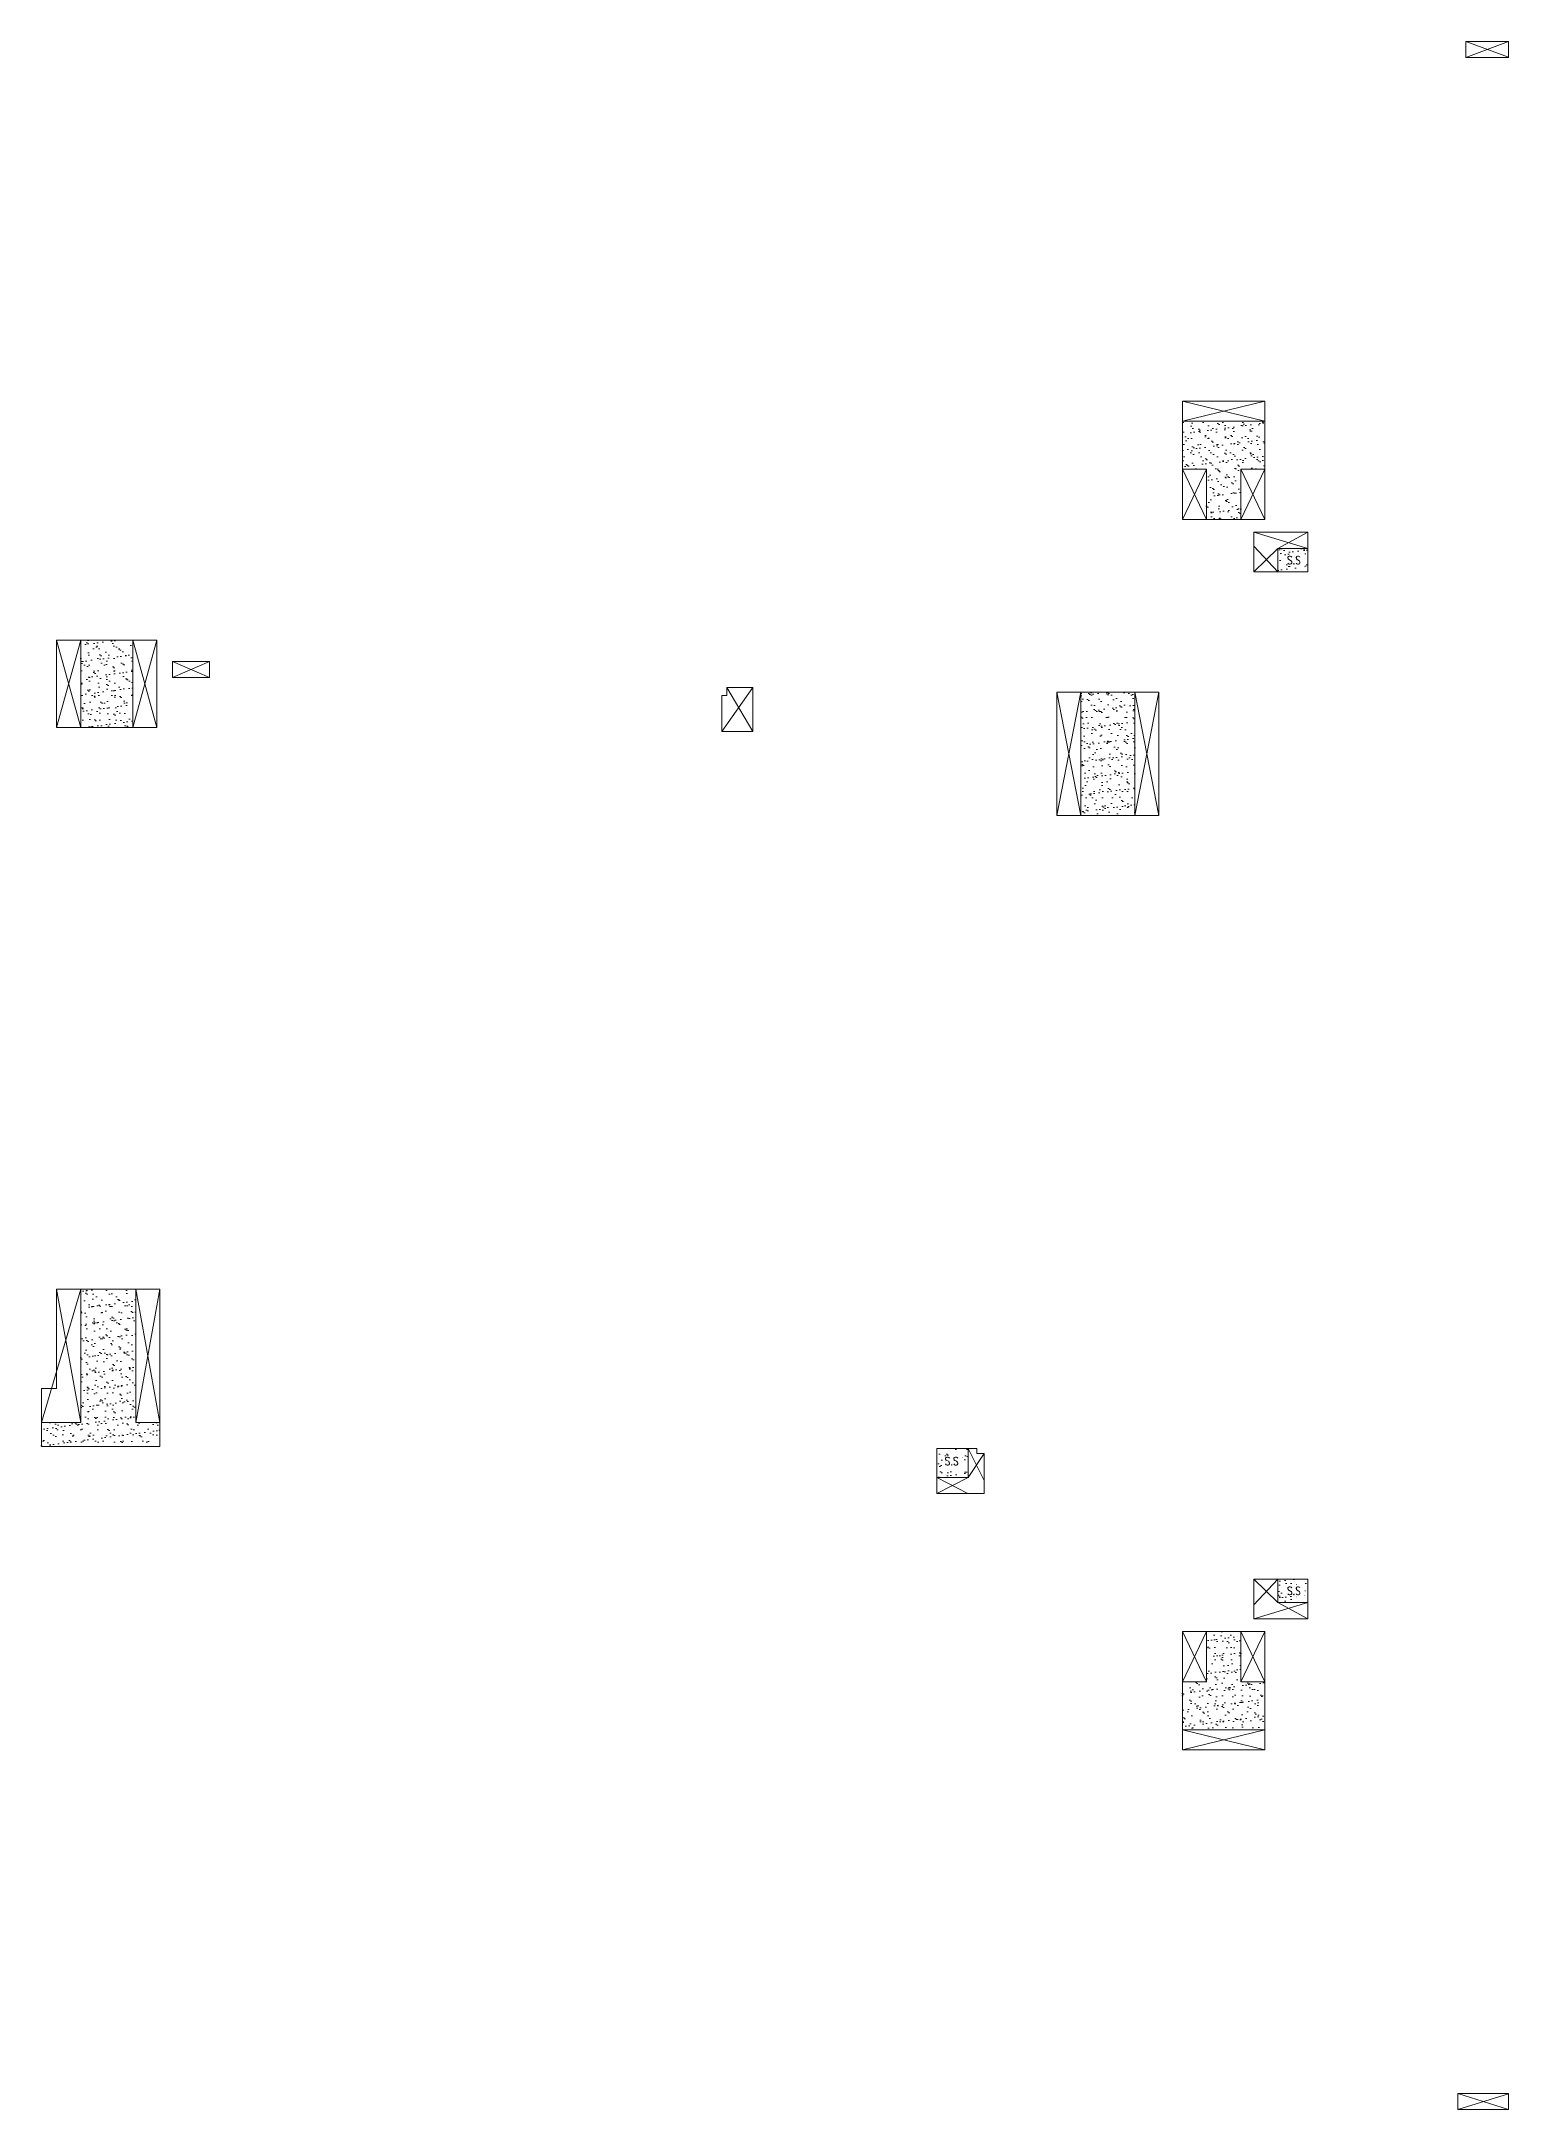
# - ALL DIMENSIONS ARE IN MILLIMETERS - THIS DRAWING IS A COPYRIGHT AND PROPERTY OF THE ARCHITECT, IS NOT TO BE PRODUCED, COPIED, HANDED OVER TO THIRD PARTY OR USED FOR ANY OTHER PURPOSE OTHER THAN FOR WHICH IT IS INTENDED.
# Model space of a CAD drawing. Header units: millimetres. Extents: x 1124992 to 1258557, y -5767803 to -5695799.
# Drawn here: x 1124992 to 1143327, y -5727810 to -5701965 of the extents above; entities that cross this region are included whole.
import ezdxf

# ---------------------------------------------------------------- set-up
doc = ezdxf.new("R2010")
doc.units = ezdxf.units.MM
doc.header["$LTSCALE"] = 1000
doc.header["$MEASUREMENT"] = 0
doc.linetypes.add('$2$AUDIT_D_120904163729-0', pattern=[0])
doc.layers.add('$1$A-HATCH -160', color=251, linetype='$2$AUDIT_D_120904163729-0')
doc.layers.add('URJA-PL-Wall Opening & Corecut', color=42, linetype='Continuous', lineweight=18)
doc.layers.add('URJA-Service Slab', color=13, linetype='Continuous', lineweight=18)
doc.styles.add('SW-TEXT-1', font='simplex.shx', dxfattribs={"width": 0.8})
pattern_1 = [(37.5, (1221476.01, 6260446.36), (-5.0394686, 154.1459015), [0, -121.6, 0, -136, 0, -130]), (7.5, (1221476, 6260446.36), (141.5821364, 225.771685), [0, -65.6, 0, -109.6, 0, -42]), (327.5, (1221377.6, 6260446.36), (249.131349, 0.4527243), [0, -40, 0, -144, 0, -188]), (317.5, (1221377.6, 6260446.36), (240.4901284, 70.214045), [0, -20, 0, -94.4, 0, -108])]

# ---------------------------------------------------------------- blocks, each defined once
blk = doc.blocks.new('2343424')
at = {"layer": 'URJA-Service Slab'}
h = blk.add_hatch(dxfattribs=at)
h.set_pattern_fill('AR-SAND', color=256, scale=80)
h.set_pattern_definition(pattern_1)
h.paths.add_polyline_path([(-4075, 21099), (-3045, 21099), (-3045, 20499), (-3345, 20499), (-3345, 19869), (-3775, 19869), (-3775, 20499), (-4075, 20499)])
h.paths.add_polyline_path([(-3633, 20717), (-3416, 20717), (-3416, 20867), (-3633, 20867)], flags=24)
h = blk.add_hatch(dxfattribs=at)
h.set_pattern_fill('AR-SAND', color=256, scale=80)
h.set_pattern_definition(pattern_1)
h.paths.add_polyline_path([(-2885, 19215), (-2510, 19215), (-2510, 19509), (-2885, 19509)])
h.paths.add_polyline_path([(-2791, 19287), (-2573, 19287), (-2573, 19437), (-2791, 19437)], flags=24)
h = blk.add_hatch(dxfattribs=at)
h.set_pattern_fill('AR-SAND', color=256, scale=80)
h.set_pattern_definition(pattern_1)
h.paths.add_polyline_path([(-17842, 18361), (-17193, 18361), (-17193, 17271), (-17842, 17271)])
h.paths.add_polyline_path([(-17623, 17694), (-17405, 17694), (-17405, 17844), (-17623, 17844)], flags=24)
h = blk.add_hatch(dxfattribs=at)
h.set_pattern_fill('AR-SAND', color=256, scale=80)
h.set_pattern_definition(pattern_1)
h.paths.add_polyline_path([(-5345, 17711), (-4670, 17711), (-4670, 16170), (-5345, 16170)])
h.paths.add_polyline_path([(-5126, 16637), (-4908, 16637), (-4908, 16787), (-5126, 16787)], flags=24)
h = blk.add_hatch(dxfattribs=at)
h.set_pattern_fill('AR-SAND', color=256, scale=80)
h.set_pattern_definition(pattern_1)
h.paths.add_polyline_path([(-17842, 10251), (-17155, 10251), (-17155, 8586), (-16855, 8586), (-16855, 8286), (-18335, 8286), (-18335, 8586), (-17842, 8586)])
h.paths.add_polyline_path([(-17622, 8985), (-17404, 8985), (-17404, 9135), (-17622, 9135)], flags=24)
h = blk.add_hatch(dxfattribs=at)
h.set_pattern_fill('AR-SAND', color=256, scale=80)
h.set_pattern_definition(pattern_1)
h.paths.add_polyline_path([(-7145, 8261), (-6755, 8261), (-6755, 7901), (-7145, 7901)])
h.paths.add_polyline_path([(-7066, 8029), (-6849, 8029), (-6849, 8179), (-7066, 8179)], flags=24)
h = blk.add_hatch(dxfattribs=at)
h.set_pattern_fill('AR-SAND', color=256, scale=80)
h.set_pattern_definition(pattern_1)
h.paths.add_polyline_path([(-2885, 6630), (-2510, 6630), (-2510, 6336), (-2885, 6336)])
h.paths.add_polyline_path([(-2791, 6408), (-2573, 6408), (-2573, 6558), (-2791, 6558)], flags=24)
h = blk.add_hatch(dxfattribs=at)
h.set_pattern_fill('AR-SAND', color=256, scale=80)
h.set_pattern_definition([(37.5, (1221475.95, 6260446.22), (-5.0394686, 154.1459015), [0, -121.6, 0, -136, 0, -130]), (7.5, (1221475.95, 6260446.22), (141.5821364, 225.771685), [0, -65.6, 0, -109.6, 0, -42]), (327.5, (1221377.55, 6260446.22), (249.131349, 0.4527243), [0, -40, 0, -144, 0, -188]), (317.5, (1221377.55, 6260446.22), (240.4901284, 70.214045), [0, -20, 0, -94.4, 0, -108])])
h.paths.add_polyline_path([(-4075, 4746), (-3045, 4746), (-3045, 5346), (-3345, 5346), (-3345, 5973), (-3775, 5973), (-3775, 5346), (-4075, 5346)])
h.paths.add_polyline_path([(-3633, 4978), (-3416, 4978), (-3416, 5128), (-3633, 5128)], flags=24)
at = {"layer": 'URJA-PL-Wall Opening & Corecut', "linetype": 'Continuous', "lineweight": 15}
for points, elevation in [([(-535, 25645), (-535, 25845), (0, 25845), (0, 25645), (-535, 25645)], 0), ([(0, 25845), (-535, 25645)], 0), ([(-535, 25845), (0, 25646)], 0), ([(-3345, 19872), (-3045, 20499)], 1), ([(-3345, 20499), (-3045, 19872)], 1), ([(-18145, 18361), (-17842, 17271)], 0), ([(-18145, 17271), (-17842, 18361)], 0), ([(-17193, 17271), (-16894, 18361)], 0), ([(-17193, 18361), (-16894, 17271)], 0), ([(-9445, 17221), (-9830, 17221), (-9830, 17671), (-9770, 17671), (-9770, 17771), (-9445, 17770), (-9445, 17221)], 0), ([(-9830, 17221), (-9445, 17771)], 0), ([(-9770, 17771), (-9445, 17221)], 0), ([(-5346, 16170), (-5645, 17711)], 0), ([(-5345, 17711), (-5645, 16170)], 0), ([(-4370, 17711), (-4670, 16170)], 0), ([(-4370, 16170), (-4670, 17711)], 0), ([(-18145, 10251), (-18145, 9010), (-18335, 9010), (-18335, 8586), (-17842, 8586), (-17842, 10251), (-18145, 10251)], 0), ([(-18335, 8586), (-17842, 10251)], 0), ([(-18145, 10251), (-17842, 8586)], 0), ([(-16855, 10251), (-17155, 8586)], 0), ([(-16855, 8586), (-17155, 10251)], 0), ([(-7145, 7701), (-7145, 7901), (-6755, 7901), (-6755, 8261), (-6645, 8261), (-6645, 8201), (-6555, 8201), (-6555, 7701), (-7145, 7701)], 0), ([(-6755, 8261), (-6555, 7863)], 0), ([(-6755, 7901), (-6555, 8201)], 0), ([(-6755, 7901), (-7145, 7701)], 0), ([(-7145, 7901), (-6756, 7701)], 0), ([(-3345, 5973), (-3045, 5346)], 1), ([(-3345, 5346), (-3045, 5973)], 1)]:
    blk.add_lwpolyline(points, dxfattribs=dict(at, elevation=elevation))
for points in [[(-4075, 21349), (-3045, 21349), (-3045, 21099), (-4075, 21099)], [(-4075, 20499), (-3775, 20499), (-3775, 19869), (-4075, 19869)], [(-4075, 5346), (-3775, 5346), (-3775, 5973), (-4075, 5973)], [(-4075, 4496), (-3045, 4496), (-3045, 4746), (-4075, 4746)]]:
    blk.add_lwpolyline(points, close=True, dxfattribs=at)
for points in [[(-3045, 21349), (-4075, 21099)], [(-4075, 21349), (-3045, 21099)], [(-3775, 20499), (-4075, 19869)], [(-4075, 20499), (-3775, 19869)], [(-2510, 19710), (-2510, 19509), (-2885, 19509), (-2885, 19215), (-3185, 19215), (-3185, 19710), (-2510, 19710)], [(-2510, 19509), (-3185, 19710)], [(-2885, 19509), (-2510, 19710)], [(-2885, 19215), (-3185, 19538)], [(-2885, 19509), (-3185, 19215)], [(-16695, 17896), (-16695, 18096), (-16235, 18096), (-16235, 17896), (-16695, 17896)], [(-16235, 18096), (-16695, 17896)], [(-16695, 18096), (-16235, 17897)], [(-2510, 6135), (-2510, 6336), (-2885, 6336), (-2885, 6630), (-3185, 6630), (-3185, 6135), (-2510, 6135)], [(-2885, 6630), (-3185, 6307)], [(-2885, 6336), (-3185, 6630)], [(-2510, 6336), (-3185, 6135)], [(-2885, 6336), (-2510, 6134)], [(-3775, 5346), (-4075, 5973)], [(-4075, 5346), (-3775, 5973)], [(-3045, 4496), (-4075, 4746)], [(-4075, 4496), (-3045, 4746)], [(-635, 200), (-635, 0), (0, 0), (0, 200), (-635, 200)], [(0, 0), (-635, 200)], [(-635, 0), (0, 199)]]:
    blk.add_lwpolyline(points, dxfattribs=at)
for points, elevation in [([(-3345, 20499), (-3045, 20499), (-3045, 19872), (-3345, 19872)], 1), ([(-18145, 17271), (-17842, 17271), (-17842, 18361), (-18145, 18361)], 0), ([(-17193, 18361), (-16894, 18361), (-16894, 17271), (-17193, 17271)], 0), ([(-5345, 17711), (-5645, 17711), (-5645, 16170), (-5345, 16170)], 0), ([(-4370, 16170), (-4670, 16170), (-4670, 17711), (-4370, 17711)], 0), ([(-17155, 8586), (-16855, 8586), (-16855, 10251), (-17155, 10251)], 0), ([(-3345, 5346), (-3045, 5346), (-3045, 5973), (-3345, 5973)], 1)]:
    blk.add_lwpolyline(points, close=True, dxfattribs=dict(at, elevation=elevation))
at = {"layer": 'URJA-Service Slab'}
for points in [[(-4075, 21099), (-3045, 21099), (-3045, 20499), (-3345, 20499), (-3345, 19869), (-3775, 19869), (-3775, 20499), (-4075, 20499), (-4075, 21099)], [(-4075, 4746), (-3045, 4746), (-3045, 5346), (-3345, 5346), (-3345, 5973), (-3775, 5973), (-3775, 5346), (-4075, 5346), (-4075, 4746)]]:
    blk.add_lwpolyline(points, dxfattribs=at)
for points in [[(-2885, 19215), (-2510, 19215), (-2510, 19509), (-2885, 19509)], [(-2885, 6630), (-2510, 6630), (-2510, 6336), (-2885, 6336)]]:
    blk.add_lwpolyline(points, close=True, dxfattribs=at)
at = {"layer": 'URJA-Service Slab', "elevation": 0}
for points in [[(-17842, 18361), (-17193, 18361), (-17193, 17271), (-17842, 17271)], [(-5345, 17711), (-4670, 17711), (-4670, 16170), (-5345, 16170)], [(-7145, 8261), (-6755, 8261), (-6755, 7901), (-7145, 7901)]]:
    blk.add_lwpolyline(points, close=True, dxfattribs=at)
blk.add_lwpolyline([(-17842, 10251), (-17155, 10251), (-17155, 8586), (-16855, 8586), (-16855, 8286), (-18335, 8286), (-18335, 8586), (-17842, 8586), (-17842, 10251)], dxfattribs=at)
at = {"layer": 'URJA-Service Slab', "char_height": 100, "width": 0.171, "style": 'SW-TEXT-1', "bg_fill": 3, "box_fill_scale": 1.5, "bg_fill_color": 256, "bg_fill_transparency": 0}
for insert, attachment_point in [((-2598, 19312), 9), ((-6874, 8154), 3), ((-2598, 6533), 3)]:
    blk.add_mtext('{\\C1;S.S}', dxfattribs=dict(at, insert=insert, attachment_point=attachment_point))

msp = doc.modelspace()

# ---------------------------------------------------------------- block references
at = {"layer": '$1$A-HATCH -160', "linetype": 'ByBlock'}
msp.add_blockref('2343424', (1143327.264, -5727809.573, 0.647), dxfattribs=at)

doc.saveas('drawing.dxf')
